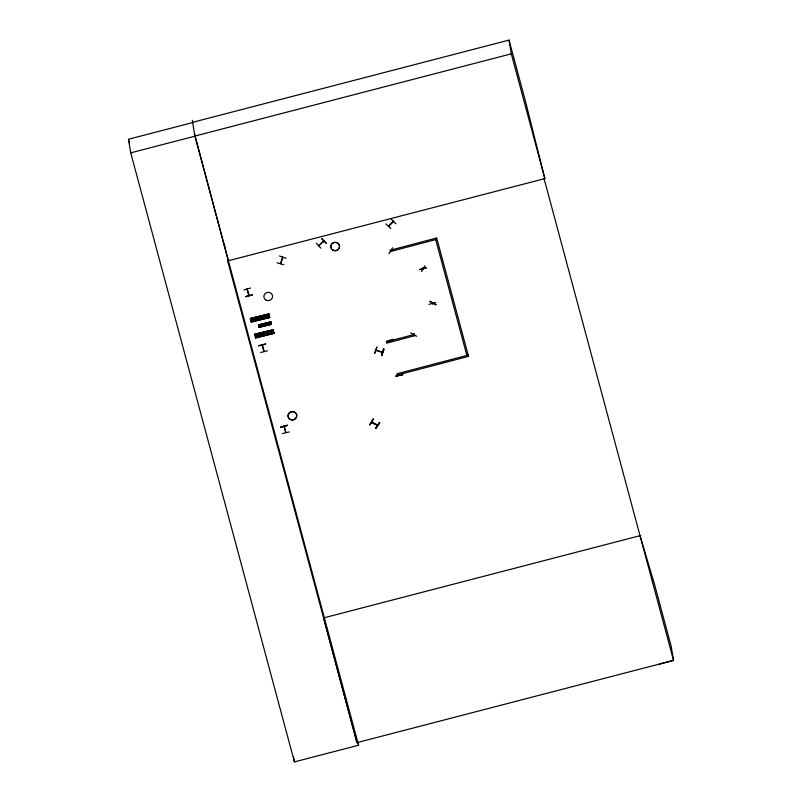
<?xml version="1.0" encoding="UTF-8"?>
<svg xmlns="http://www.w3.org/2000/svg" width="802" height="802" viewBox="0 0 802 802"><rect width="100%" height="100%" fill="white"/><g stroke="black" fill="none" stroke-linecap="round" stroke-linejoin="round"><path stroke-width="1.2" d="M372.218 421.982C369.421 422.544 379.476 426.083 377.02 425.21M432.96 303.146L432.378 303.878L432.779 303.226M280.65 263.467L282.555 257.101M283.798 264.8L277.121 262.815M247.106 289.091L248.77 295.537M284.008 426.373L285.622 432.468M390.243 341.171L389.782 340.529M423.336 269.442L422.865 268.83M410.704 332.88L416.719 336.279M374.434 353.441L376.95 347.005L374.745 353.512M381.842 351.847L382.604 352.208L375.958 350.203M381.481 355.537L383.657 349L381.501 355.436M381.541 355.537L383.637 349M381.842 355.637L384.018 349.211M279.477 255.978L286.063 258.244M282.685 257.973L282.815 257.372L280.68 263.668M393.15 221.192L392.96 222.034L393.311 221.141M323.948 241.061L318.725 245.733L318.524 245.201M323.978 241.262L323.386 241.753L323.627 240.931M390.815 228.59L385.882 223.878M282.565 257.372L282.595 258.013M373.371 419.005L369.732 424.9L373.331 419.075M379.757 422.634L375.857 428.298L379.767 422.644M392.619 247.798L389.06 253.673M391.597 251.036L390.835 250.946L391.577 250.896M391.296 250.996L390.995 250.695M422.644 268.008L422.744 267.978M421.461 271.567L425.08 265.743M429.882 301.602L435.897 304.981M413.972 333.712L413.621 334.143M432.629 303.938L432.97 303.437M413.982 334.524L414.002 333.913M388.559 226.284L393.341 221.342M262.184 345.261L263.818 351.336M390.213 341.101L389.993 340.279M432.017 303.006L432.448 303.176M399.025 374.965L399.175 374.504M430.062 301.291L436.087 304.65M316.209 243.166L320.87 248.149M388.649 226.224L393.461 221.583M395.887 223.788L391.035 218.966M321.612 238.655L326.484 243.447L321.632 238.525M318.715 245.673L323.787 240.891M376.499 350.664L376.058 350.003M377.582 424.95L371.697 421.922L372.068 422.474M423.065 268.72L422.594 268.469M659.795 664.036L673.54 660.377L671.214 646.502L654.462 584.157L640.026 535.686M192.58 122.325L509.019 40.1L525.771 102.445L544.829 178.515L544.087 178.716L673.54 660.377L357.101 742.602L227.648 260.941L544.849 178.605L511.315 53.834L509.019 40.1M358.173 742.752L358.594 745.228L294.434 761.9L130.736 152.851L128.46 139.257L192.62 122.586M511.315 53.834L194.876 136.059L358.594 745.228M130.736 152.851L194.896 136.18L192.3 120.32M435.727 239.587L390.414 251.547L390.073 250.284L436.709 237.983M243.828 289.943L250.595 288.028M245.582 296.479L252.389 294.715M245.663 296.78L252.47 295.006M258.805 345.652L265.612 343.908M258.876 345.913L265.673 344.148M260.64 352.509L267.467 350.825M414.734 335.677L386.654 343.156L386.313 341.893L414.393 334.414M468.528 356.359L397.16 375.085L396.82 373.822L468.188 355.106M287.487 425.311L280.7 427.155L287.477 425.24M282.444 433.591L289.261 431.917M640.768 535.495L323.587 617.921L356.84 742.672M419.576 269.662L426.373 267.828L419.556 269.592M428.91 304.359L435.707 302.575M393.221 339.296L386.474 341.261M402.744 374.755L395.837 376.118L402.734 374.734M395.847 376.138L402.634 374.283M250.575 319.306L250.344 318.434L268.84 313.923L269.111 314.975L250.625 319.537L269.101 314.935M268.85 314.013L269.763 317.602L251.277 322.123L250.384 318.534L268.83 313.893M250.475 318.925L268.941 314.334M269.001 314.554L250.515 319.086L250.645 319.577M250.555 319.246L268.981 314.464M251.006 321.071L269.472 316.459L269.703 317.331L251.186 321.772L251.006 321.051L269.472 316.459M251.026 321.141L269.522 316.63M269.602 316.96L251.126 321.552M269.652 317.171L251.237 321.853M258.615 325.211L270.855 321.853L258.545 324.93L258.725 325.652L270.996 322.384L258.535 324.92L270.896 321.963L271.487 324.359L259.156 327.376M258.645 325.341L270.996 322.384M271.126 323.366L270.956 322.705M258.575 325.031L259.166 327.427L258.976 326.675L271.377 323.938L259.046 326.955M258.976 326.665L271.297 323.597L271.487 324.339M271.437 324.138L259.086 327.106L271.407 324.018M254.725 334.264L273.251 329.893L254.725 334.264L255.668 338.013L274.134 333.411L273.201 329.712M254.846 334.745L273.302 330.123M254.886 334.905L254.755 334.344L273.241 329.822L273.482 330.795L254.896 334.935L273.412 330.534M273.402 330.454L254.876 334.875M255.377 336.89L273.893 332.459L255.377 336.89L255.597 337.742L274.073 333.151L273.853 332.329M255.397 336.95L273.893 332.449M255.497 337.371L273.963 332.74M255.557 337.582L274.053 333.081L255.587 337.602M382.384 352.429L375.827 350.253M262.414 345.111L264.159 351.246M284.219 426.243L285.913 432.468M422.915 269.241L423.065 268.51M389.972 341.251L389.802 340.599M391.326 251.196L390.895 250.455M369.762 424.829L373.391 419.125M375.938 350.504L375.897 350.033M422.674 268.199L423.165 268.209M377.692 425.22L376.94 424.95M436.739 238.154L468.548 356.529M414.423 334.584L414.764 335.848M287.507 425.391L280.7 427.155M128.46 139.257L129.443 142.886M194.555 133.804L228.39 260.75M432.037 302.935L432.098 303.256M269.632 322.284L270.184 324.449M271.347 330.294L272.179 333.552M266.976 314.474L267.808 317.732M264.269 323.607L264.82 325.732M263.016 323.918L263.577 326.093M261.903 324.198L262.465 326.374M258.936 316.469L259.768 319.727M259.818 324.72L260.369 326.845M261.432 332.76L262.264 336.008M257.061 316.94L257.893 320.198M257.893 333.642L258.725 336.9M253.522 317.823L254.354 321.081M224.169 243.898L224.771 246.304M270.855 321.863L271.046 322.584M466.864 355.446L435.386 238.334M392.81 221.522L392.96 222.034M391.476 250.705L391.476 251.237M382.464 351.908L382.353 352.228M376.529 350.143L376.419 350.464M379.416 422.353L375.887 428.218M264.129 335.477L263.297 332.218M261.201 326.635L260.66 324.509M260.59 336.359L259.758 333.101M256.219 320.539L255.387 317.291M257.462 337.141L256.63 333.883M249.061 295.176L247.076 288.9M253.091 321.321L252.259 318.063M293.602 756.958L294.434 761.9M263.417 324.67C264.018 326.584 264.971 323.326 263.417 324.67M332.94 250.214A4.371 4.18 -9.5 0 0 339.537 246.555A4.371 4.18 -9.5 0 0 333.02 242.956A4.371 4.18 -9.5 0 0 332.94 250.214M332.94 250.114A4.361 4.16 -9.5 0 0 339.507 246.475A4.361 4.16 -9.5 0 0 333.02 242.886A4.361 4.16 -9.5 0 0 332.94 250.114M266.013 300.088A4.361 4.16 -9.5 0 0 272.58 296.449A4.361 4.16 -9.5 0 0 266.094 292.86A4.361 4.16 -9.5 0 0 266.013 300.088M290.184 419.446A4.371 4.18 -9.5 0 0 296.78 415.797A4.371 4.18 -9.5 0 0 290.264 412.198A4.361 4.16 -9.5 0 0 290.174 419.346A4.361 4.16 -9.5 0 0 296.74 415.717A4.361 4.16 -9.5 0 0 290.254 412.128A4.371 4.18 -9.5 0 0 290.184 419.446"/></g></svg>
